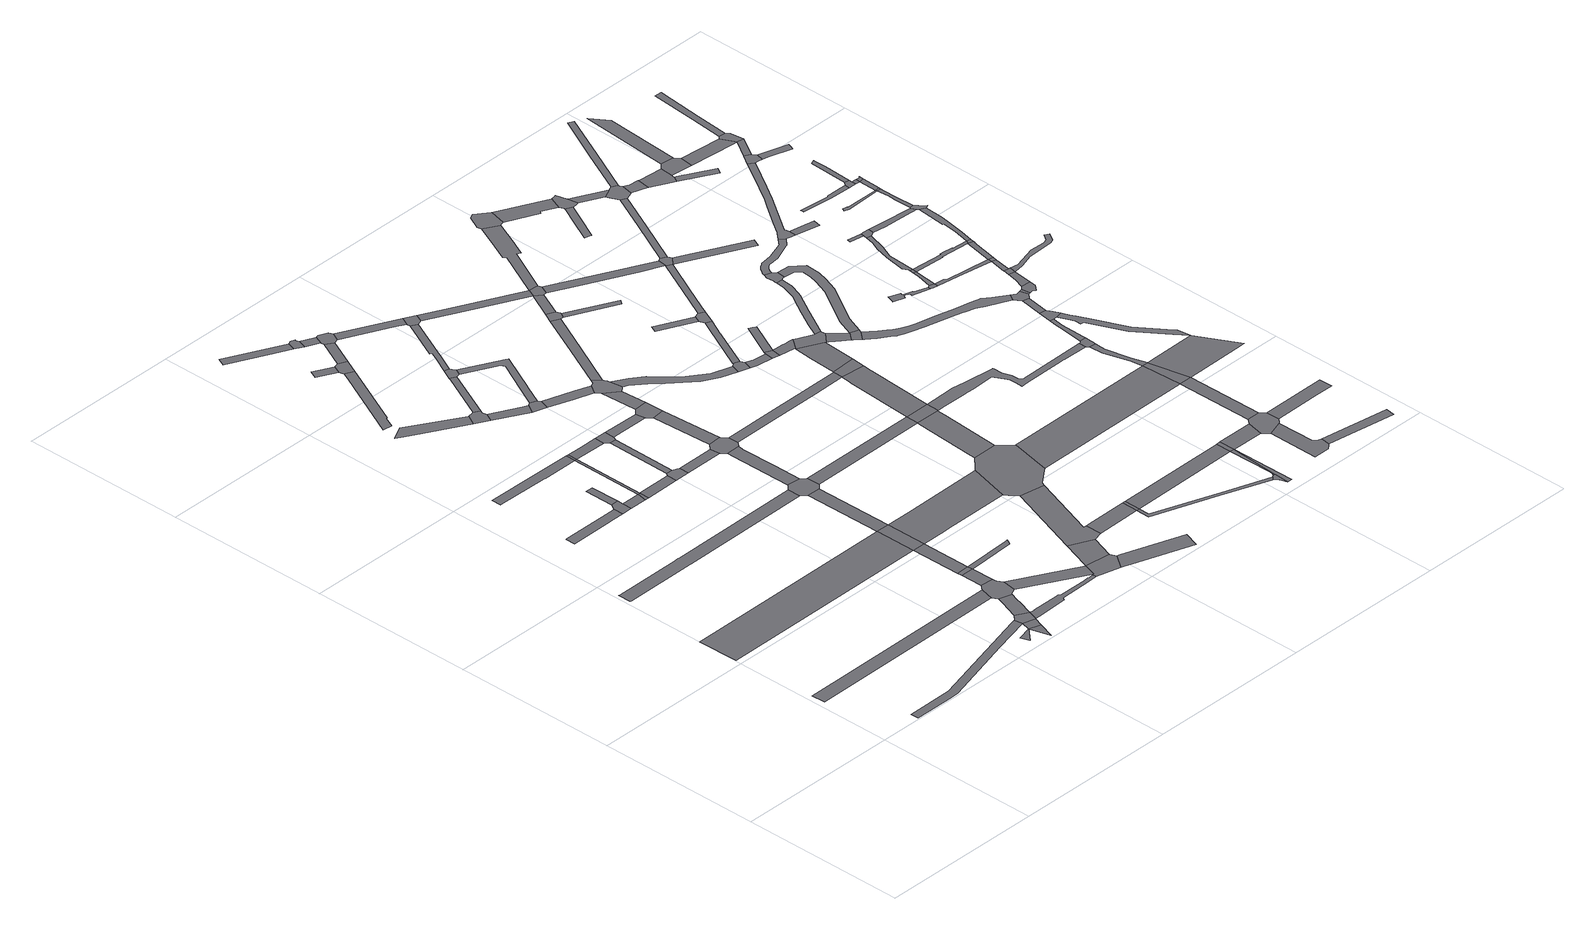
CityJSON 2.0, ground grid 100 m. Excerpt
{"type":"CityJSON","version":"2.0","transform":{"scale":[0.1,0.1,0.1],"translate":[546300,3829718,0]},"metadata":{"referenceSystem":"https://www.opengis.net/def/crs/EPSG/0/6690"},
"CityObjects":{
"road1":{"type":"Road","attributes":{"RoadStructureAttribute.sectionType":"1"},"geometry":[{"type":"MultiSurface","lod":"1","boundaries":[[[0,1,2,3,4,5,6,7,8,9]]]}]},
"road2":{"type":"Road","attributes":{"RoadStructureAttribute.sectionType":"1"},"geometry":[{"type":"MultiSurface","lod":"1","boundaries":[[[10,11,12,13]]]}]},
"road3":{"type":"Road","attributes":{"function":"2","RoadStructureAttribute.sectionType":"1"},"geometry":[{"type":"MultiSurface","lod":"1","boundaries":[[[14,15,16,17]]]}]},
"road4":{"type":"Road","attributes":{"RoadStructureAttribute.sectionType":"1"},"geometry":[{"type":"MultiSurface","lod":"1","boundaries":[[[18,19,20,21,22,23,24,25,26,27,28,29]]]}]},
"road5":{"type":"Road","attributes":{"RoadStructureAttribute.sectionType":"1"},"geometry":[{"type":"MultiSurface","lod":"1","boundaries":[[[30,31,32]]]}]},
"road6":{"type":"Road","attributes":{"RoadStructureAttribute.sectionType":"1"},"geometry":[{"type":"MultiSurface","lod":"1","boundaries":[[[33,34,35,36,37,38,39,40,41,42,43,44]]]}]},
"road7":{"type":"Road","attributes":{"RoadStructureAttribute.sectionType":"1"},"geometry":[{"type":"MultiSurface","lod":"1","boundaries":[[[30,45,46]]]}]},
"road8":{"type":"Road","attributes":{"RoadStructureAttribute.sectionType":"1"},"geometry":[{"type":"MultiSurface","lod":"1","boundaries":[[[9,30,46,47]]]}]},
"road9":{"type":"Road","geometry":[{"type":"MultiSurface","lod":"1","boundaries":[[[48,18,29,49,50,51]]]}]},
"road10":{"type":"Road","attributes":{"RoadStructureAttribute.sectionType":"1"},"geometry":[{"type":"MultiSurface","lod":"1","boundaries":[[[52,53,54,55,56,57,58,59,60,61]]]}]},
"road11":{"type":"Road","geometry":[{"type":"MultiSurface","lod":"1","boundaries":[[[62,63,0,9,47,64,65]]]}]},
"road12":{"type":"Road","geometry":[{"type":"MultiSurface","lod":"1","boundaries":[[[66,67,48,51]]]}]},
"road13":{"type":"Road","attributes":{"RoadStructureAttribute.sectionType":"1"},"geometry":[{"type":"MultiSurface","lod":"1","boundaries":[[[50,49,68,69]]]}]},
"road14":{"type":"Road","attributes":{"RoadStructureAttribute.sectionType":"1"},"geometry":[{"type":"MultiSurface","lod":"1","boundaries":[[[70,71,62,65,72,73,74,75,76]]]}]},
"road15":{"type":"Road","geometry":[{"type":"MultiSurface","lod":"1","boundaries":[[[77,69,68,78]]]}]},
"road16":{"type":"Road","geometry":[{"type":"MultiSurface","lod":"1","boundaries":[[[79,80,13,12,81,70,76,82,83,84,85,86,87,88]]]}]},
"road17":{"type":"Road","attributes":{"RoadStructureAttribute.sectionType":"1"},"geometry":[{"type":"MultiSurface","lod":"1","boundaries":[[[89,90,91,92,93,94]]]}]},
"road18":{"type":"Road","attributes":{"RoadStructureAttribute.sectionType":"1"},"geometry":[{"type":"MultiSurface","lod":"1","boundaries":[[[60,69,77,95]]]}]},
"road19":{"type":"Road","attributes":{"RoadStructureAttribute.sectionType":"1"},"geometry":[{"type":"MultiSurface","lod":"1","boundaries":[[[96,97,79,88,98,99]]]}]},
"road20":{"type":"Road","attributes":{"RoadStructureAttribute.sectionType":"1"},"geometry":[{"type":"MultiSurface","lod":"1","boundaries":[[[100,101,77,78,102,103]]]}]},
"road21":{"type":"Road","geometry":[{"type":"MultiSurface","lod":"1","boundaries":[[[104,96,99,105]]]}]},
"road22":{"type":"Road","attributes":{"RoadStructureAttribute.sectionType":"1"},"geometry":[{"type":"MultiSurface","lod":"1","boundaries":[[[106,107,108,109,110,111,112,113,65,64,114,115,116,117,118,119,120,121]]]}]},
"road23":{"type":"Road","geometry":[{"type":"MultiSurface","lod":"1","boundaries":[[[61,60,95,122]]]}]},
"road24":{"type":"Road","attributes":{"RoadStructureAttribute.sectionType":"1"},"geometry":[{"type":"MultiSurface","lod":"1","boundaries":[[[123,124,125,126,127,128,129,130]]]}]},
"road25":{"type":"Road","attributes":{"RoadStructureAttribute.sectionType":"1"},"geometry":[{"type":"MultiSurface","lod":"1","boundaries":[[[131,104,105,132]]]}]},
"road26":{"type":"Road","geometry":[{"type":"MultiSurface","lod":"1","boundaries":[[[17,16,131,132,133]]]}]},
"road27":{"type":"Road","attributes":{"RoadStructureAttribute.sectionType":"1"},"geometry":[{"type":"MultiSurface","lod":"1","boundaries":[[[134,122,95,135,136,137]]]}]},
"road28":{"type":"Road","geometry":[{"type":"MultiSurface","lod":"1","boundaries":[[[138,94,93,139,140,141,142]]]}]},
"road29":{"type":"Road","geometry":[{"type":"MultiSurface","lod":"1","boundaries":[[[143,144,145,103,102,146,147]]]}]},
"road30":{"type":"Road","attributes":{"RoadStructureAttribute.sectionType":"1"},"geometry":[{"type":"MultiSurface","lod":"1","boundaries":[[[148,85,84,149,150,151,152]]]}]},
"road31":{"type":"Road","attributes":{"RoadStructureAttribute.sectionType":"1"},"geometry":[{"type":"MultiSurface","lod":"1","boundaries":[[[153,154,155,156,157]]]}]},
"road32":{"type":"Road","geometry":[{"type":"MultiSurface","lod":"1","boundaries":[[[158,159,160,161]]]}]},
"road33":{"type":"Road","attributes":{"RoadStructureAttribute.sectionType":"1"},"geometry":[{"type":"MultiSurface","lod":"1","boundaries":[[[162,163,164,165,166,167,105,99]]]}]},
"road34":{"type":"Road","attributes":{"RoadStructureAttribute.sectionType":"1"},"geometry":[{"type":"MultiSurface","lod":"1","boundaries":[[[168,145,144,169]]]}]},
"road35":{"type":"Road","attributes":{"RoadStructureAttribute.sectionType":"1"},"geometry":[{"type":"MultiSurface","lod":"1","boundaries":[[[170,17,133,171]]]}]},
"road36":{"type":"Road","geometry":[{"type":"MultiSurface","lod":"1","boundaries":[[[172,161,160,123,130,173]]]}]},
"road37":{"type":"Road","attributes":{"RoadStructureAttribute.sectionType":"1"},"geometry":[{"type":"MultiSurface","lod":"1","boundaries":[[[174,140,139,175,176]]]}]},
"road38":{"type":"Road","geometry":[{"type":"MultiSurface","lod":"1","boundaries":[[[137,136,168,169,177,178]]]}]},
"road39":{"type":"Road","attributes":{"RoadStructureAttribute.sectionType":"1"},"geometry":[{"type":"MultiSurface","lod":"1","boundaries":[[[147,146,179,180]]]}]},
"road40":{"type":"Road","attributes":{"RoadStructureAttribute.sectionType":"1"},"geometry":[{"type":"MultiSurface","lod":"1","boundaries":[[[181,182,138,142,183]]]}]},
"road41":{"type":"Road","geometry":[{"type":"MultiSurface","lod":"1","boundaries":[[[184,185,186,44,43,170,171,187,188,189,190]]]}]},
"road42":{"type":"Road","geometry":[{"type":"MultiSurface","lod":"1","boundaries":[[[191,192,193,157,156,194,195,196,197,198]]]}]},
"road43":{"type":"Road","attributes":{"RoadStructureAttribute.sectionType":"1"},"geometry":[{"type":"MultiSurface","lod":"1","boundaries":[[[199,172,173,200]]]}]},
"road44":{"type":"Road","geometry":[{"type":"MultiSurface","lod":"1","boundaries":[[[201,176,175,202,203,204]]]}]},
"road45":{"type":"Road","geometry":[{"type":"MultiSurface","lod":"1","boundaries":[[[152,151,205,121,120,206,207,208,209]]]}]},
"road46":{"type":"Road","attributes":{"RoadStructureAttribute.sectionType":"1"},"geometry":[{"type":"MultiSurface","lod":"1","boundaries":[[[195,194,210,211]]]}]},
"road47":{"type":"Road","attributes":{"RoadStructureAttribute.sectionType":"1"},"geometry":[{"type":"MultiSurface","lod":"1","boundaries":[[[212,213,184,190,214,215,216,217]]]}]},
"road48":{"type":"Road","attributes":{"RoadStructureAttribute.sectionType":"1"},"geometry":[{"type":"MultiSurface","lod":"1","boundaries":[[[178,177,218,219,220]]]}]},
"road49":{"type":"Road","geometry":[{"type":"MultiSurface","lod":"1","boundaries":[[[221,211,210,199,200,222,223,224]]]}]},
"road50":{"type":"Road","geometry":[{"type":"MultiSurface","lod":"1","boundaries":[[[225,181,183,226,227,228,229]]]}]},
"road51":{"type":"Road","geometry":[{"type":"MultiSurface","lod":"1","boundaries":[[[230,231,152,209,232]]]}]},
"road52":{"type":"Road","geometry":[{"type":"MultiSurface","lod":"1","boundaries":[[[233,234,235,236,180,179,237,238,212,217,239,240,241]]]}]},
"road53":{"type":"Road","attributes":{"function":"2","RoadStructureAttribute.sectionType":"1"},"geometry":[{"type":"MultiSurface","lod":"1","boundaries":[[[242,243,244,133,132,245,246,247]]]}]},
"road54":{"type":"Road","attributes":{"RoadStructureAttribute.sectionType":"1"},"geometry":[{"type":"MultiSurface","lod":"1","boundaries":[[[248,203,202,249,250,251]]]}]},
"road55":{"type":"Road","attributes":{"RoadStructureAttribute.sectionType":"1"},"geometry":[{"type":"MultiSurface","lod":"1","boundaries":[[[252,253,254,255,256,227,226,257,258,259,201,204]]]}]},
"road56":{"type":"Road","attributes":{"RoadStructureAttribute.sectionType":"1"},"geometry":[{"type":"MultiSurface","lod":"1","boundaries":[[[260,261,236,235]]]}]},
"road57":{"type":"Road","geometry":[{"type":"MultiSurface","lod":"1","boundaries":[[[262,263,264,220,219,261,260]]]}]},
"road58":{"type":"Road","attributes":{"RoadStructureAttribute.sectionType":"1"},"geometry":[{"type":"MultiSurface","lod":"1","boundaries":[[[265,207,206,266,267,268,269]]]}]},
"road59":{"type":"Road","attributes":{"RoadStructureAttribute.sectionType":"1"},"geometry":[{"type":"MultiSurface","lod":"1","boundaries":[[[270,271,272,273,274,225,229,275,276,277]]]}]},
"road60":{"type":"Road","attributes":{"RoadStructureAttribute.sectionType":"1"},"geometry":[{"type":"MultiSurface","lod":"1","boundaries":[[[223,222,278,279,280]]]}]},
"road61":{"type":"Road","attributes":{"RoadStructureAttribute.sectionType":"1"},"geometry":[{"type":"MultiSurface","lod":"1","boundaries":[[[281,282,263,262,283]]]}]},
"road62":{"type":"Road","attributes":{"RoadStructureAttribute.sectionType":"1"},"geometry":[{"type":"MultiSurface","lod":"1","boundaries":[[[284,230,232,285,286,287,288,289]]]}]},
"road63":{"type":"Road","geometry":[{"type":"MultiSurface","lod":"1","boundaries":[[[290,291,251,250,292,281,283,293,294,295,296,297,298]]]}]},
"road64":{"type":"Road","attributes":{"RoadStructureAttribute.sectionType":"1"},"geometry":[{"type":"MultiSurface","lod":"1","boundaries":[[[188,187,299,300,301]]]}]},
"road65":{"type":"Road","attributes":{"RoadStructureAttribute.sectionType":"1"},"geometry":[{"type":"MultiSurface","lod":"1","boundaries":[[[302,303,286,285,304]]]}]},
"road66":{"type":"Road","geometry":[{"type":"MultiSurface","lod":"1","boundaries":[[[305,280,279,270,277,306,307]]]}]},
"road67":{"type":"Road","geometry":[{"type":"MultiSurface","lod":"1","boundaries":[[[308,302,304,309]]]}]},
"road68":{"type":"Road","attributes":{"RoadStructureAttribute.sectionType":"1"},"geometry":[{"type":"MultiSurface","lod":"1","boundaries":[[[310,311,290,298,312,313,314]]]}]},
"road69":{"type":"Road","geometry":[{"type":"MultiSurface","lod":"1","boundaries":[[[315,316,242,247,317,318,284,289,319,320,321,322,323,324]]]}]},
"road70":{"type":"Road","attributes":{"RoadStructureAttribute.sectionType":"1"},"geometry":[{"type":"MultiSurface","lod":"1","boundaries":[[[325,326,327,241,240,328,329,330]]]}]},
"road71":{"type":"Road","attributes":{"RoadStructureAttribute.sectionType":"1"},"geometry":[{"type":"MultiSurface","lod":"1","boundaries":[[[331,332,333,334,295,294,335,336,337,338,339,340,341]]]}]},
"road72":{"type":"Road","attributes":{"RoadStructureAttribute.sectionType":"1"},"geometry":[{"type":"MultiSurface","lod":"1","boundaries":[[[342,307,306,343,344,345]]]}]},
"road73":{"type":"Road","attributes":{"RoadStructureAttribute.sectionType":"1"},"geometry":[{"type":"MultiSurface","lod":"1","boundaries":[[[300,346,347,348,315,324,349,350,351]]]}]},
"road74":{"type":"Road","geometry":[{"type":"MultiSurface","lod":"1","boundaries":[[[352,310,314,353,354,355,356,357,358]]]}]},
"road75":{"type":"Road","geometry":[{"type":"MultiSurface","lod":"1","boundaries":[[[359,360,341,340,361,362,363,364]]]}]},
"road76":{"type":"Road","attributes":{"RoadStructureAttribute.sectionType":"1"},"geometry":[{"type":"MultiSurface","lod":"1","boundaries":[[[365,366,309,304,367,368,369,370]]]}]},
"road77":{"type":"Road","geometry":[{"type":"MultiSurface","lod":"1","boundaries":[[[301,300,351,371,372,373]]]}]},
"road78":{"type":"Road","attributes":{"RoadStructureAttribute.sectionType":"1"},"geometry":[{"type":"MultiSurface","lod":"1","boundaries":[[[344,352,358,374]]]}]},
"road79":{"type":"Road","attributes":{"RoadStructureAttribute.sectionType":"1"},"geometry":[{"type":"MultiSurface","lod":"1","boundaries":[[[375,362,361,376,377,378]]]}]},
"road80":{"type":"Road","attributes":{"RoadStructureAttribute.sectionType":"1"},"geometry":[{"type":"MultiSurface","lod":"1","boundaries":[[[379,308,309,380]]]}]},
"road81":{"type":"Road","attributes":{"RoadStructureAttribute.sectionType":"1"},"geometry":[{"type":"MultiSurface","lod":"1","boundaries":[[[330,381,382,383,384,373,372,385,386,387,388]]]}]},
"road82":{"type":"Road","attributes":{"RoadStructureAttribute.sectionType":"1"},"geometry":[{"type":"MultiSurface","lod":"1","boundaries":[[[389,390,391,392,393,394,355,354]]]}]},
"road83":{"type":"Road","geometry":[{"type":"MultiSurface","lod":"1","boundaries":[[[345,344,374,395,396,397]]]}]},
"road84":{"type":"Road","attributes":{"RoadStructureAttribute.sectionType":"1"},"geometry":[{"type":"MultiSurface","lod":"1","boundaries":[[[398,399,359,364,400,401,402,403]]]}]},
"road85":{"type":"Road","geometry":[{"type":"MultiSurface","lod":"1","boundaries":[[[404,378,377,405,406]]]}]},
"road86":{"type":"Road","attributes":{"RoadStructureAttribute.sectionType":"1"},"geometry":[{"type":"MultiSurface","lod":"1","boundaries":[[[407,408,409,410]]]}]},
"road87":{"type":"Road","geometry":[{"type":"MultiSurface","lod":"1","boundaries":[[[411,412,325,330,388]]]}]},
"road88":{"type":"Road","attributes":{"RoadStructureAttribute.sectionType":"1"},"geometry":[{"type":"MultiSurface","lod":"1","boundaries":[[[413,414,415,406,405,416,417,418]]]}]},
"road89":{"type":"Road","geometry":[{"type":"MultiSurface","lod":"1","boundaries":[[[419,420,421,404,406]]]}]},
"road90":{"type":"Road","attributes":{"RoadStructureAttribute.sectionType":"1"},"geometry":[{"type":"MultiSurface","lod":"1","boundaries":[[[417,422,412,411,423]]]}]},
"road91":{"type":"Road","geometry":[{"type":"MultiSurface","lod":"1","boundaries":[[[424,370,369,425,426,427,428]]]}]},
"road92":{"type":"Road","geometry":[{"type":"MultiSurface","lod":"1","boundaries":[[[429,410,409,398,403,430]]]}]},
"road93":{"type":"Road","geometry":[{"type":"MultiSurface","lod":"1","boundaries":[[[431,432,433,418,417,423,434,435,436,437,438,439]]]}]},
"road94":{"type":"Road","attributes":{"RoadStructureAttribute.sectionType":"1"},"geometry":[{"type":"MultiSurface","lod":"1","boundaries":[[[440,441,442,443,444,345,397,445,446,447,448,449,450,451]]]}]},
"road95":{"type":"Road","attributes":{"RoadStructureAttribute.sectionType":"1"},"geometry":[{"type":"MultiSurface","lod":"1","boundaries":[[[452,428,427,453]]]}]},
"road96":{"type":"Road","attributes":{"RoadStructureAttribute.sectionType":"1"},"geometry":[{"type":"MultiSurface","lod":"1","boundaries":[[[380,454,455,424,428,452]]]}]},
"road97":{"type":"Road","attributes":{"function":"2","RoadStructureAttribute.sectionType":"1"},"geometry":[{"type":"MultiSurface","lod":"1","boundaries":[[[456,322,321,457,458]]]}]},
"road98":{"type":"Road","attributes":{"RoadStructureAttribute.sectionType":"1"},"geometry":[{"type":"MultiSurface","lod":"1","boundaries":[[[459,396,395,460,461,462,463]]]}]},
"road99":{"type":"Road","geometry":[{"type":"MultiSurface","lod":"1","boundaries":[[[464,379,380,452]]]}]},
"road100":{"type":"Road","attributes":{"RoadStructureAttribute.sectionType":"1"},"geometry":[{"type":"MultiSurface","lod":"1","boundaries":[[[465,436,435,466,467,468,469,470]]]}]},
"road101":{"type":"Road","attributes":{"RoadStructureAttribute.sectionType":"1"},"geometry":[{"type":"MultiSurface","lod":"1","boundaries":[[[471,472,429,430,473,474,475,476]]]}]},
"road102":{"type":"Road","geometry":[{"type":"MultiSurface","lod":"1","boundaries":[[[470,469,477,478,479,480]]]}]},
"road103":{"type":"Road","attributes":{"RoadStructureAttribute.sectionType":"1"},"geometry":[{"type":"MultiSurface","lod":"1","boundaries":[[[481,482,483,484,485,486,487,488,489,490,491,492,493,372,371,494,495,496,497,498,499,500,501,502,503,504,505,506,507,508,509]]]}]},
"road104":{"type":"Road","attributes":{"RoadStructureAttribute.sectionType":"1"},"geometry":[{"type":"MultiSurface","lod":"1","boundaries":[[[510,464,452,511]]]}]},
"road105":{"type":"Road","geometry":[{"type":"MultiSurface","lod":"1","boundaries":[[[512,513,514,440,451,515,516,517,518]]]}]},
"road106":{"type":"Road","attributes":{"RoadStructureAttribute.sectionType":"1"},"geometry":[{"type":"MultiSurface","lod":"1","boundaries":[[[519,520,521,522,523,524,525,526,439,438,527,528,529,530,531,532,533,534]]]}]},
"road107":{"type":"Road","geometry":[{"type":"MultiSurface","lod":"1","boundaries":[[[535,536,463,462,471,476,537,538,539]]]}]},
"road108":{"type":"Road","geometry":[{"type":"MultiSurface","lod":"1","boundaries":[[[540,541,542,543,544,545,546,547,548,549,550]]]}]},
"road109":{"type":"Road","geometry":[{"type":"MultiSurface","lod":"1","boundaries":[[[551,552,553,554,510,511,545,544,555,556,557,558]]]}]},
"road110":{"type":"Road","attributes":{"RoadStructureAttribute.sectionType":"1"},"geometry":[{"type":"MultiSurface","lod":"1","boundaries":[[[559,560,561,562,563,564,565,566,567,568,569,570,571,572,573,574,470,480]]]}]},
"road111":{"type":"Road","attributes":{"RoadStructureAttribute.sectionType":"1"},"geometry":[{"type":"MultiSurface","lod":"1","boundaries":[[[575,518,517,576,577,578,579]]]}]},
"road112":{"type":"Road","attributes":{"RoadStructureAttribute.sectionType":"1"},"geometry":[{"type":"MultiSurface","lod":"1","boundaries":[[[580,581,582,583,584,585,586,587,588]]]}]},
"road113":{"type":"Road","geometry":[{"type":"MultiSurface","lod":"1","boundaries":[[[589,590,591,592,519,534,593,567,566,594]]]}]},
"road114":{"type":"Road","attributes":{"RoadStructureAttribute.sectionType":"1"},"geometry":[{"type":"MultiSurface","lod":"1","boundaries":[[[595,457,553,552]]]}]},
"road115":{"type":"Road","attributes":{"RoadStructureAttribute.sectionType":"1"},"geometry":[{"type":"MultiSurface","lod":"1","boundaries":[[[596,597,598,599,600,601,602,603,604,605,606,607,608,609,610,611,612,613,614,479,478,615,616,617,618,619,620,621,622,623,624,625,626,627,628,629,630]]]}]},
"road116":{"type":"Road","attributes":{"RoadStructureAttribute.sectionType":"1"},"geometry":[{"type":"MultiSurface","lod":"1","boundaries":[[[631,632,538,537]]]}]},
"road117":{"type":"Road","attributes":{"RoadStructureAttribute.sectionType":"1"},"geometry":[{"type":"MultiSurface","lod":"1","boundaries":[[[633,634,535,539,635,636]]]}]},
"road118":{"type":"Road","attributes":{"RoadStructureAttribute.sectionType":"1"},"geometry":[{"type":"MultiSurface","lod":"1","boundaries":[[[550,549,637,638]]]}]},
"road119":{"type":"Road","geometry":[{"type":"MultiSurface","lod":"1","boundaries":[[[639,458,457,595]]]}]},
"road120":{"type":"Road","geometry":[{"type":"MultiSurface","lod":"1","boundaries":[[[640,641,579,578,642,643,580,588,644,645,646]]]}]},
"road121":{"type":"Road","attributes":{"RoadStructureAttribute.sectionType":"1"},"geometry":[{"type":"MultiSurface","lod":"1","boundaries":[[[647,648,649,650,458,639,651,652,653,654]]]}]},
"road122":{"type":"Road","attributes":{"RoadStructureAttribute.sectionType":"1"},"geometry":[{"type":"MultiSurface","lod":"1","boundaries":[[[655,656,657,658,659,660,661,662,663,664,665,666,667,589,594,668,669,670,671,672,673,674,675,676,677,678,679,680,681,682,683]]]}]},
"road123":{"type":"Road","geometry":[{"type":"MultiSurface","lod":"1","boundaries":[[[684,685,686,687,688,689,690,691,692,693,694,695,696,697,698,699,700]]]}]},
"road124":{"type":"Road","geometry":[{"type":"MultiSurface","lod":"1","boundaries":[[[701,702,509,508,647,654,703,704,705]]]}]},
"road125":{"type":"Road","attributes":{"RoadStructureAttribute.sectionType":"1"},"geometry":[{"type":"MultiSurface","lod":"1","boundaries":[[[706,558,557,707,708,709]]]}]},
"road126":{"type":"Road","attributes":{"RoadStructureAttribute.sectionType":"1"},"geometry":[{"type":"MultiSurface","lod":"1","boundaries":[[[710,711,712,701,705,713,714,715,716]]]}]},
"road127":{"type":"Road","attributes":{"RoadStructureAttribute.sectionType":"1"},"geometry":[{"type":"MultiSurface","lod":"1","boundaries":[[[717,718,646,645,719,720]]]}]},
"road128":{"type":"Road","geometry":[{"type":"MultiSurface","lod":"1","boundaries":[[[721,700,699,722,723,724,725]]]}]},
"road129":{"type":"Road","geometry":[{"type":"MultiSurface","lod":"1","boundaries":[[[726,727,720,719,728,633,636,729,730,731,732,733,734]]]}]},
"road130":{"type":"Road","attributes":{"RoadStructureAttribute.sectionType":"1"},"geometry":[{"type":"MultiSurface","lod":"1","boundaries":[[[735,736,721,725,737]]]}]},
"road131":{"type":"Road","geometry":[{"type":"MultiSurface","lod":"1","boundaries":[[[738,710,716,739,740,741,742]]]}]},
"road132":{"type":"Road","attributes":{"function":"2","RoadStructureAttribute.sectionType":"1"},"geometry":[{"type":"MultiSurface","lod":"1","boundaries":[[[743,744,639,595,745,746]]]}]},
"road133":{"type":"Road","attributes":{"RoadStructureAttribute.sectionType":"1"},"geometry":[{"type":"MultiSurface","lod":"1","boundaries":[[[747,738,742,748]]]}]},
"road134":{"type":"Road","geometry":[{"type":"MultiSurface","lod":"1","boundaries":[[[749,735,737,750]]]}]},
"road135":{"type":"Road","attributes":{"RoadStructureAttribute.sectionType":"1"},"geometry":[{"type":"MultiSurface","lod":"1","boundaries":[[[751,752,753,754,755,740,739,756,757,758,759,760,761,762,763,743,764]]]}]},
"road136":{"type":"Road","geometry":[{"type":"MultiSurface","lod":"1","boundaries":[[[765,630,629,747,748,766,767]]]}]},
"road137":{"type":"Road","attributes":{"RoadStructureAttribute.sectionType":"1"},"geometry":[{"type":"MultiSurface","lod":"1","boundaries":[[[768,732,731,769,770]]]}]},
"road138":{"type":"Road","attributes":{"RoadStructureAttribute.sectionType":"1"},"geometry":[{"type":"MultiSurface","lod":"1","boundaries":[[[771,767,766,772]]]}]},
"road139":{"type":"Road","attributes":{"RoadStructureAttribute.sectionType":"1"},"geometry":[{"type":"MultiSurface","lod":"1","boundaries":[[[773,774,775,776,777,778,749,750,779,780,781]]]}]},
"road140":{"type":"Road","attributes":{"RoadStructureAttribute.sectionType":"1"},"geometry":[{"type":"MultiSurface","lod":"1","boundaries":[[[782,783,784,725,724,785,786,787]]]}]},
"road141":{"type":"Road","geometry":[{"type":"MultiSurface","lod":"1","boundaries":[[[788,789,790,791,792,793]]]}]},
"road142":{"type":"Road","geometry":[{"type":"MultiSurface","lod":"1","boundaries":[[[794,771,772,795,796,797,798]]]}]},
"road143":{"type":"Road","geometry":[{"type":"MultiSurface","lod":"1","boundaries":[[[799,800,801,802,803]]]}]},
"road144":{"type":"Road","geometry":[{"type":"MultiSurface","lod":"1","boundaries":[[[804,770,769,805,806,807,808,809,810]]]}]},
"road145":{"type":"Road","attributes":{"RoadStructureAttribute.sectionType":"1"},"geometry":[{"type":"MultiSurface","lod":"1","boundaries":[[[811,812,794,798,813,814]]]}]},
"road146":{"type":"Road","attributes":{"RoadStructureAttribute.sectionType":"1"},"geometry":[{"type":"MultiSurface","lod":"1","boundaries":[[[815,816,817,818,819,750,737,820,821,822,823]]]}]},
"road147":{"type":"Road","geometry":[{"type":"MultiSurface","lod":"1","boundaries":[[[824,825,803,802,773,781,826,827]]]}]},
"road148":{"type":"Road","geometry":[{"type":"MultiSurface","lod":"1","boundaries":[[[828,829,811,814,830,831]]]}]},
"road149":{"type":"Road","attributes":{"RoadStructureAttribute.sectionType":"1"},"geometry":[{"type":"MultiSurface","lod":"1","boundaries":[[[832,833,726,734,834,835]]]}]},
"road150":{"type":"Road","attributes":{"RoadStructureAttribute.sectionType":"1"},"geometry":[{"type":"MultiSurface","lod":"1","boundaries":[[[836,837,838,839,840,841,842,843,844,845,846,655,683,847,848,793,792,849,850,851,852,853,854,855]]]}]},
"road151":{"type":"Road","attributes":{"RoadStructureAttribute.sectionType":"1"},"geometry":[{"type":"MultiSurface","lod":"1","boundaries":[[[786,828,831,856]]]}]},
"road152":{"type":"Road","geometry":[{"type":"MultiSurface","lod":"1","boundaries":[[[787,786,856,857]]]}]},
"road153":{"type":"Road","attributes":{"RoadStructureAttribute.sectionType":"1"},"geometry":[{"type":"MultiSurface","lod":"1","boundaries":[[[858,859,860,808,807]]]}]},
"road154":{"type":"Road","geometry":[{"type":"MultiSurface","lod":"1","boundaries":[[[861,810,809,862,863,864]]]}]},
"road155":{"type":"Road","attributes":{"RoadStructureAttribute.sectionType":"1"},"geometry":[{"type":"MultiSurface","lod":"1","boundaries":[[[822,787,857,865,866,867]]]}]},
"road156":{"type":"Road","geometry":[{"type":"MultiSurface","lod":"1","boundaries":[[[823,822,867,868]]]}]},
"road157":{"type":"Road","attributes":{"RoadStructureAttribute.sectionType":"1"},"geometry":[{"type":"MultiSurface","lod":"1","boundaries":[[[869,827,826,870,871,872,873]]]}]},
"road158":{"type":"Road","attributes":{"RoadStructureAttribute.sectionType":"1"},"geometry":[{"type":"MultiSurface","lod":"1","boundaries":[[[874,875,876,877,878,879,880,881,882]]]}]},
"road159":{"type":"Road","attributes":{"RoadStructureAttribute.sectionType":"1"},"geometry":[{"type":"MultiSurface","lod":"1","boundaries":[[[883,884,885,886,887,830,814,888,889,890,891,892,893]]]}]},
"road160":{"type":"Road","attributes":{"RoadStructureAttribute.sectionType":"1"},"geometry":[{"type":"MultiSurface","lod":"1","boundaries":[[[894,861,864,895]]]}]},
"road161":{"type":"Road","geometry":[{"type":"MultiSurface","lod":"1","boundaries":[[[896,897,898,899,900,901,902]]]}]},
"road162":{"type":"Road","attributes":{"RoadStructureAttribute.sectionType":"1"},"geometry":[{"type":"MultiSurface","lod":"1","boundaries":[[[903,904,905,906,823,868,907,908,909,910]]]}]},
"road163":{"type":"Road","attributes":{"RoadStructureAttribute.sectionType":"1"},"geometry":[{"type":"MultiSurface","lod":"1","boundaries":[[[863,862,911,912,913]]]}]},
"road164":{"type":"Road","geometry":[{"type":"MultiSurface","lod":"1","boundaries":[[[914,915,916,873,872,903,910,917,918]]]}]},
"road165":{"type":"Road","geometry":[{"type":"MultiSurface","lod":"1","boundaries":[[[919,836,855,920,921,922,923]]]}]},
"road166":{"type":"Road","attributes":{"RoadStructureAttribute.sectionType":"1"},"geometry":[{"type":"MultiSurface","lod":"1","boundaries":[[[924,925,901,926,927,916,915,928,929,930]]]}]},
"road167":{"type":"Road","geometry":[{"type":"MultiSurface","lod":"1","boundaries":[[[931,882,881,932,933,934]]]}]},
"road168":{"type":"Road","geometry":[{"type":"MultiSurface","lod":"1","boundaries":[[[935,902,901,925,924,930,936]]]}]},
"road169":{"type":"Road","attributes":{"RoadStructureAttribute.sectionType":"1"},"geometry":[{"type":"MultiSurface","lod":"1","boundaries":[[[933,932,937,938]]]}]},
"road170":{"type":"Road","attributes":{"RoadStructureAttribute.sectionType":"1"},"geometry":[{"type":"MultiSurface","lod":"1","boundaries":[[[939,940,902,935,936]]]}]},
"road171":{"type":"Road","attributes":{"RoadStructureAttribute.sectionType":"1"},"geometry":[{"type":"MultiSurface","lod":"1","boundaries":[[[912,919,923,941,942]]]}]},
"road172":{"type":"Road","attributes":{"RoadStructureAttribute.sectionType":"1"},"geometry":[{"type":"MultiSurface","lod":"1","boundaries":[[[943,944,945,946,947,948,931,934]]]}]},
"road173":{"type":"Road","geometry":[{"type":"MultiSurface","lod":"1","boundaries":[[[949,950,951,938,937,940,939]]]}]},
"road174":{"type":"Road","geometry":[{"type":"MultiSurface","lod":"1","boundaries":[[[952,953,954,955,956,957,922,921]]]}]},
"road175":{"type":"Road","geometry":[{"type":"MultiSurface","lod":"1","boundaries":[[[958,913,912,942,959,960]]]}]},
"road176":{"type":"Road","attributes":{"RoadStructureAttribute.sectionType":"1"},"geometry":[{"type":"MultiSurface","lod":"1","boundaries":[[[961,962,963,958,960,964,965]]]}]}
},
"vertices":[
[1235,247,0],[1211,241,0],[545,62,0],[262,58,0],[262,9,0],[515,11,0],[527,11,0],[561,12,0],[1008,136,0],[1244,195,0],
[40,539,0],[45,458,0],[1301,468,0],[1324,551,0],
[4,1288,0],[9,1039,0],[1345,1050,0],[1343,1298,0],
[576,2414,0],[513,2413,0],[220,2411,0],[216,2411,0],[213,2411,0],[213,2351,0],[453,2353,0],[463,2353,0],[473,2353,0],[483,2353,0],[506,2354,0],[576,2354,0],
[1230,140,0],[1139,117,0],[1158,64,0],
[485,1875,0],[476,1875,0],[465,1875,0],[455,1875,0],[37,1872,0],[27,1872,0],[28,1792,0],[38,1792,0],[479,1796,0],[486,1796,0],[1306,1803,0],[1305,1882,0],
[1266,17,0],[1299,117,0],
[1320,177,0],
[596,2451,0],[641,2355,0],[640,2415,0],[641,2451,0],
[519,2920,0],[212,2924,0],[211,2864,0],[214,2864,0],[512,2860,0],[532,2859,0],[541,2859,0],[754,2857,0],[758,2857,0],[759,2918,0],
[1269,277,0],[1241,249,0],[1320,178,0],[1340,236,0],
[641,2627,0],[596,2626,0],
[746,2356,0],[756,2416,0],
[1321,433,0],[1308,395,0],[1342,241,0],[1344,247,0],[1369,324,0],[1384,370,0],[1398,413,0],
[771,2416,0],[771,2356,0],
[1349,582,0],[1339,570,0],[1312,450,0],[1400,418,0],[1415,425,0],[1438,435,0],[1451,520,0],[1429,554,0],[1428,556,0],[1428,577,0],
[364,3709,0],[279,3664,0],[307,3648,0],[373,3611,0],[645,3458,0],[680,3521,0],
[773,2857,0],
[1348,713,0],[1349,588,0],[1427,710,0],[1427,713,0],
[977,2418,0],[778,2417,0],[978,2358,0],[980,2418,0],
[1347,745,0],[1426,746,0],
[1779,229,0],[1767,229,0],[1742,229,0],[1570,227,0],[1555,240,0],[1550,239,0],[1373,235,0],[1370,235,0],[1330,178,0],[1368,178,0],[1371,178,0],[1543,187,0],[1551,199,0],[1743,206,0],[1806,208,0],[1803,230,0],
[774,2918,0],
[528,4245,0],[502,4190,0],[296,3758,0],[350,3750,0],[382,3818,0],[386,3816,0],[543,4146,0],[579,4221,0],
[1345,1049,0],[1425,1048,0],
[1422,1297,0],
[872,2917,0],[784,2857,0],[971,2856,0],[972,2916,0],
[721,3531,0],[728,3415,0],[755,3467,0],[748,3492,0],[758,3513,0],
[1059,2424,0],[1033,2436,0],[993,2436,0],[1071,2359,0],[1070,2420,0],
[1753,358,0],[1707,290,0],[1807,235,0],[1814,232,0],[1840,311,0],
[190,4800,0],[167,4752,0],[419,4631,0],[515,4585,0],[532,4635,0],
[426,4380,0],[402,4330,0],[516,4275,0],[540,4325,0],
[1435,713,0],[1718,729,0],[1728,745,0],[1737,761,0],[1727,761,0],[1435,746,0],
[995,2833,0],[1035,2831,0],
[1339,1774,0],[1419,1772,0],
[570,4332,0],[620,4308,0],
[928,3377,0],[928,3311,0],[959,3365,0],
[1046,2854,0],[1046,2915,0],
[1307,2361,0],[1301,2422,0],
[862,3826,0],[855,3812,0],[899,3808,0],
[1336,1916,0],[1336,1912,0],[1317,1894,0],[1447,1801,0],[1446,1881,0],[1437,1890,0],[1418,1908,0],
[552,4645,0],[552,4644,0],[534,4636,0],[567,4559,0],[584,4612,0],[582,4614,0],[577,4632,0],[577,4634,0],
[651,4500,0],[697,4470,0],
[980,3376,0],[1009,3284,0],[1028,3343,0],[1019,3363,0],
[1805,230,0],[1952,172,0],[2013,259,0],[2008,270,0],[1995,295,0],
[646,4521,0],[669,4571,0],
[1336,2332,0],[1336,2294,0],[1416,2084,0],[1414,2295,0],[1415,2304,0],[1418,2332,0],
[1060,2854,0],[1281,2853,0],[1273,2913,0],
[690,4578,0],[725,4480,0],[749,4529,0],[738,4554,0],
[894,3891,0],[923,3814,0],[940,3850,0],[929,3873,0],[924,3885,0],
[1906,502,0],[1847,329,0],[2047,438,0],
[1433,2433,0],[1412,2454,0],[1412,2458,0],[1334,2454,0],[1316,2351,0],[1335,2334,0],[1436,2353,0],[1444,2362,0],[1442,2423,0],
[2080,1305,0],[1607,1300,0],[1577,1299,0],[1580,1049,0],[1609,1050,0],[2016,1053,0],
[1213,3285,0],[1158,3234,0],[1269,3198,0],[1303,3252,0],
[1073,3475,0],[1078,3484,0],[1188,3710,0],[1195,3724,0],[1180,3731,0],[1126,3714,0],[1134,3689,0],[1037,3492,0],
[1389,2835,0],[1312,2823,0],
[1383,2947,0],[1303,2942,0],[1283,2923,0],
[2036,251,0],[1966,167,0],[2014,150,0],[2362,30,0],[2396,128,0],
[1069,4290,0],[954,4048,0],[962,4044,0],[966,4042,0],[947,4001,0],[974,3988,0],[997,4035,0],[1109,4272,0],
[1005,4345,0],[1069,4315,0],[1092,4363,0],
[1290,3166,0],[1291,3165,0],[1373,3105,0],
[2072,983,0],[2105,455,0],[2104,554,0],[2084,554,0],[2085,557,0],[2223,956,0],
[1340,3285,0],[1328,3261,0],[1277,3186,0],[1400,3124,0],[1406,3128,0],[1396,3207,0],[1391,3221,0],[1388,3230,0],[1383,3247,0],
[1472,1801,0],[2192,1808,0],[2194,1887,0],
[2378,557,0],[2127,555,0],[2379,461,0],
[1126,4347,0],[1138,4282,0],[1161,4330,0],
[2398,558,0],[2399,461,0],
[1586,3797,0],[1461,3538,0],[1511,3512,0],[1631,3760,0],[1637,3773,0],
[2164,1384,0],[2107,1330,0],[2035,1029,0],[2044,1018,0],[2231,979,0],[2301,1032,0],[2335,1057,0],[2387,1309,0],[2364,1333,0],[2313,1384,0],
[2234,2432,0],[2035,2429,0],[1785,2427,0],[1715,2365,0],[2031,2368,0],[2232,2370,0],
[1801,2879,0],[1675,2972,0],[1557,3103,0],[1482,3158,0],[1434,3116,0],[1515,3054,0],[1578,2991,0],[1711,2870,0],[1809,2822,0],[1906,2791,0],[1922,2843,0],
[1330,4249,0],[1331,4190,0],[1692,4016,0],[1714,4065,0],
[2191,1793,0],[2166,1415,0],[2164,1389,0],[2339,1757,0],[2341,1784,0],[2342,1809,0],
[1614,3855,0],[1655,3775,0],[1657,3774,0],[1675,3805,0],[1674,3808,0],[1673,3811,0],[1664,3833,0],
[1942,2860,0],[1940,2854,0],[1975,2769,0],[1991,2822,0],[1980,2848,0],[1980,2849,0],
[2792,254,0],[2399,393,0],[2379,375,0],[2767,242,0],[3051,139,0],[3071,157,0],
[2345,1809,0],[2348,1888,0],[2197,1887,0],
[1735,3981,0],
[2038,2805,0],[2015,2756,0],[2110,2743,0],[2117,2796,0],
[3090,565,0],[3092,471,0],
[2231,2361,0],[2226,2311,0],[2226,2309,0],[2225,2303,0],[2375,2297,0],[2375,2299,0],[2375,2305,0],[2380,2358,0],
[1848,3682,0],[1946,3638,0],[1956,3650,0],[1966,3663,0],[1963,3664,0],[1798,3744,0],
[1758,3987,0],[1780,4037,0],[1773,4061,0],
[2110,3209,0],[2087,3160,0],[2091,3078,0],[2093,3084,0],[2091,3085,0],[2144,3193,0],
[2125,2811,0],[2157,2736,0],[2165,2792,0],
[1901,3386,0],[1882,3345,0],[2098,3244,0],[2117,3285,0],
[2387,2442,0],[2236,2432,0],
[2285,2785,0],[2258,2787,0],[2235,2790,0],[2255,2721,0],[2254,2715,0],[2308,2783,0],
[2265,2995,0],[2245,3005,0],[2225,3015,0],
[2247,2602,0],[2400,2643,0],
[3083,165,0],[3069,125,0],[3081,100,0],[3089,70,0],[3096,165,0],
[2151,3294,0],[2184,3277,0],
[2416,2730,0],[2406,2735,0],[2334,2771,0],[2401,2644,0],[2405,2641,0],[2460,2700,0],[2456,2724,0],[2455,2728,0],[2418,2733,0],
[1952,4615,0],[1882,4460,0],[1838,4362,0],[1844,4357,0],[1853,4350,0],[1907,4330,0],[1908,4333,0],[1921,4328,0],[1933,4323,0],[1935,4327,0],[1982,4431,0],[2042,4568,0],
[3117,468,0],[3120,70,0],
[3093,197,0],[3088,175,0],
[3347,1318,0],[3358,1068,0],[3348,1318,0],
[2069,3898,0],[1893,3921,0],[2222,3764,0],[2350,3708,0],[2355,3761,0],
[3115,566,0],
[2467,2693,0],[2429,2625,0],[2443,2614,0],[2466,2593,0],[2505,2562,0],[2548,2613,0],
[2349,3706,0],[2243,3486,0],[2207,3325,0],[2252,3419,0],[2267,3451,0],[2380,3687,0],
[2514,2554,0],[2549,2524,0],[2591,2574,0],[2599,2593,0],
[2848,1685,0],[2832,1702,0],[2831,1747,0],[2812,1799,0],[2811,1853,0],[2811,1862,0],[2807,1862,0],[2636,1880,0],[2571,1887,0],[2549,1890,0],[2549,1891,0],[2543,1891,0],[2402,1889,0],[2399,1809,0],[2550,1810,0],[2553,1810,0],[2554,1811,0],[2602,1807,0],[2749,1813,0],[2789,1739,0],[2795,1726,0],[2795,1692,0],[2796,1644,0],[2839,1645,0],[3064,1648,0],[3117,1649,0],[3120,1649,0],[3273,1647,0],[3272,1691,0],
[3335,568,0],[3315,467,0],
[2015,4738,0],[1986,4723,0],[1946,4640,0],[2053,4572,0],[2058,4573,0],[2069,4576,0],[2096,4679,0],
[2622,3189,0],[2616,3129,0],[2589,3047,0],[2544,2968,0],[2530,2945,0],[2460,2818,0],[2459,2817,0],[2420,2737,0],[2549,2899,0],[2621,3023,0],[2625,3029,0],[2627,3036,0],[2654,3118,0],[2655,3121,0],[2655,3124,0],[2660,3186,0],
[2379,3771,0],[2377,3770,0],[2382,3687,0],[2421,3729,0],[2413,3754,0],
[3471,210,0],[3465,215,0],[3463,217,0],[3446,233,0],[3444,460,0],[3348,427,0],[3348,119,0],[3446,119,0],[3466,136,0],[3480,148,0],[3489,207,0],
[3451,589,0],[3441,600,0],[3362,598,0],[3353,588,0],[3446,462,0],[3453,469,0],[3473,489,0],[3468,570,0],
[2639,2696,0],[2719,2829,0],[2783,2933,0],[2818,3029,0],[2835,3089,0],[2840,3182,0],[2773,3244,0],[2693,3248,0],[2690,3194,0],[2750,3190,0],[2784,3159,0],[2780,3098,0],[2765,3046,0],[2733,2957,0],[2672,2857,0],[2589,2720,0],
[2108,4674,0],[2259,4489,0],[2269,4504,0],[2361,4459,0],[2390,4537,0],
[2373,4428,0],[2310,4301,0],[2252,4181,0],[2251,4178,0],[2271,4172,0],[2291,4166,0],[2360,4304,0],[2411,4407,0],[2414,4407,0],
[2629,3282,0],[2620,3255,0],[2624,3212,0],[2623,3201,0],[2671,3195,0],[2670,3268,0],
[3438,1070,0],
[3272,2296,0],[3250,2313,0],[3238,2323,0],[3233,2327,0],[3226,2331,0],[3219,2333,0],[3207,2337,0],[3164,2347,0],[3076,2367,0],[2986,2388,0],[2940,2398,0],[2841,2418,0],[2807,2428,0],[2788,2435,0],[2757,2449,0],[2734,2463,0],[2721,2470,0],[2697,2488,0],[2658,2517,0],[2558,2516,0],[2606,2476,0],[2665,2435,0],[2692,2416,0],[2698,2415,0],[2729,2402,0],[2773,2390,0],[2847,2370,0],[2974,2339,0],[3010,2330,0],[3075,2312,0],[3084,2308,0],[3142,2291,0],[3194,2266,0],[3327,2203,0],[3353,2244,0],
[2802,3484,0],[2826,3534,0],
[2623,4276,0],[2514,4050,0],[2542,4022,0],[2656,4259,0],
[3899,86,0],[3908,145,0],
[3385,1319,0],
[2427,4545,0],[2420,4543,0],[2372,4433,0],[2373,4429,0],[2438,4411,0],[2456,4413,0],[2444,4481,0],
[3288,1632,0],[3288,1625,0],[3291,1549,0],[3339,1386,0],[3384,1322,0],[3358,1412,0],[3325,1565,0],[3328,1626,0],
[2912,3448,0],[2878,3410,0],[2772,3373,0],[2696,3361,0],[2690,3357,0],[2682,3351,0],[2670,3343,0],[2661,3335,0],[2654,3328,0],[2649,3322,0],[2643,3313,0],[2639,3305,0],[2634,3295,0],[2671,3272,0],[2675,3281,0],[2679,3289,0],[2684,3297,0],[2689,3304,0],[2694,3309,0],[2699,3314,0],[2704,3318,0],[2710,3322,0],[2714,3325,0],[2719,3326,0],[2732,3328,0],[2784,3333,0],[2892,3375,0],[2904,3379,0],[2942,3420,0],
[3036,2625,0],[3036,2628,0],[2980,2647,0],[2984,2662,0],[2936,2678,0],[2915,2685,0],[2909,2667,0],[2903,2648,0],[2900,2640,0],[2971,2618,0],[2973,2623,0],[2978,2637,0],[3013,2624,0],[3008,2606,0],[3040,2597,0],[3115,2580,0],[3118,2596,0],
[3294,1702,0],[3285,1691,0],[3328,1638,0],[3330,1682,0],[3331,1700,0],
[3759,572,0],[3760,492,0],[3872,493,0],[3869,573,0],
[3322,1936,0],[3315,1893,0],[3312,1863,0],[3331,1719,0],[3336,1870,0],[3346,1932,0],[3347,1934,0],
[2450,4478,0],[2446,4480,0],[2590,4349,0],[2652,4379,0],
[3133,2602,0],[3130,2576,0],[3130,2574,0],[3160,2569,0],[3163,2593,0],
[2677,4389,0],[2663,4383,0],[2600,4327,0],[2657,4260,0],[2699,4276,0],[2704,4278,0],[2718,4349,0],[2715,4357,0],[2710,4372,0],
[3160,2738,0],[3154,2693,0],[3177,2736,0],
[3335,2023,0],[3368,1937,0],[3408,1945,0],[3390,1984,0],[3375,2017,0],
[3712,1323,0],[3410,1319,0],[3780,1074,0],[3846,1075,0],
[3356,2159,0],[3396,2154,0],
[3163,2763,0],[3181,2761,0],
[3693,1420,0],[3561,1600,0],[3476,1795,0],[3441,1872,0],[3427,1903,0],[3372,1929,0],[3393,1880,0],[3404,1856,0],[3409,1845,0],[3407,1805,0],[3426,1803,0],[3525,1580,0],[3659,1395,0],[3701,1408,0],
[3385,2224,0],[3423,2180,0],[3410,2230,0],
[2752,4332,0],[2801,4248,0],[2811,4327,0],
[3430,2236,0],[3434,2182,0],
[3228,3127,0],[3217,3075,0],[3193,3022,0],[3170,2934,0],[3150,2806,0],[3165,2775,0],[3189,2930,0],[3225,3011,0],[3258,3121,0],
[3372,2558,0],[3237,2574,0],[3223,2585,0],[3292,2550,0],[3507,2517,0],[3510,2543,0],
[3148,3379,0],[3157,3424,0],[3097,3435,0],[3009,3452,0],[3005,3453,0],[3001,3408,0],
[3447,2253,0],[3456,2186,0],[3472,2173,0],[3503,2210,0],[3506,2247,0],
[3148,3185,0],[3147,3175,0],[3145,3165,0],[3233,3150,0],[3236,3172,0],
[2824,4325,0],[2805,4247,0],[2883,4206,0],[2939,4177,0],[2958,4214,0],[2961,4233,0],[2969,4313,0],
[3481,2373,0],[3470,2315,0],[3514,2316,0],[3520,2366,0],
[3459,2743,0],[3459,2748,0],[3403,2754,0],[3380,2756,0],[3378,2748,0],[3366,2725,0],[3367,2730,0],[3544,2716,0],[3556,2735,0],
[3254,3174,0],[3252,3170,0],[3288,3137,0],[3291,3170,0],
[3488,2416,0],[3488,2411,0],[3527,2408,0],[3517,2409,0],
[2944,4941,0],[2806,4659,0],[2841,4643,0],[2976,4926,0],
[3301,4023,0],[3239,3922,0],[3237,3919,0],[3201,3860,0],[3182,3830,0],[3125,3740,0],[3088,3686,0],[3010,3575,0],[3002,3564,0],[2954,3494,0],[2949,3487,0],[2946,3420,0],[2972,3414,0],[2994,3482,0],[3042,3552,0],[3158,3716,0],[3216,3809,0],[3273,3901,0],[3305,3952,0],[3334,3999,0],
[3533,2508,0],
[3539,2537,0],
[3147,4069,0],[3167,4104,0],[2972,4207,0],
[3000,4341,0],[3098,4221,0],[3105,4301,0],[3080,4334,0],
[3571,2697,0],[3575,2696,0],[3577,2708,0],
[3581,2730,0],
[3391,3160,0],[3365,3126,0],[3485,3119,0],[3587,3113,0],[3570,3143,0],
[3467,3528,0],[3370,3528,0],[3363,3523,0],[3181,3541,0],[3181,3530,0],[3181,3520,0],[3362,3502,0],[3497,3497,0],[3498,3527,0],
[3865,2483,0],[3837,2444,0],[3810,2437,0],[3718,2439,0],[3580,2401,0],[3530,2367,0],[3583,2374,0],[3675,2405,0],[3835,2410,0],[3858,2420,0],[3887,2468,0],
[3041,4896,0],[3114,4795,0],
[3364,3384,0],[3364,3388,0],[3334,3392,0],[3327,3373,0],[3354,3365,0],[3571,3372,0],[3571,3384,0],
[3597,3105,0],[3581,2927,0],[3588,2925,0],[3578,2837,0],[3597,2807,0],[3616,2923,0],[3624,2968,0],[3633,3088,0],
[3385,4195,0],[3406,4193,0],[3365,4278,0],
[3619,3130,0],[3603,3153,0],[3579,3151,0],[3653,3098,0],[3624,3124,0],
[3339,4085,0],[3360,3999,0],[3382,3994,0],[3392,4039,0],[3374,4064,0],
[3594,3371,0],[3593,3371,0],[3579,3300,0],[3576,3253,0],[3597,3266,0],[3596,3347,0],[3597,3371,0],
[3517,3546,0],[3543,3495,0],[3544,3524,0],[3545,3544,0],
[3592,3383,0],[3598,3383,0],
[3570,3494,0],[3576,3523,0],
[3603,3499,0],[3574,3492,0],
[3446,4181,0],[3452,4189,0],
[3553,3718,0],[3552,3791,0],[3552,3796,0],[3540,3791,0],[3527,3786,0],[3521,3666,0],
[3605,3527,0],[3603,3527,0],[3595,3521,0],
[3425,3985,0],[3555,3946,0],[3563,3966,0],[3570,3986,0],[3569,3986,0],[3485,4010,0],
[3382,4294,0],[3439,4272,0],[3422,4290,0],
[3427,4780,0],[3404,4527,0],[3401,4497,0],[3441,4494,0],[3467,4778,0]
]}
